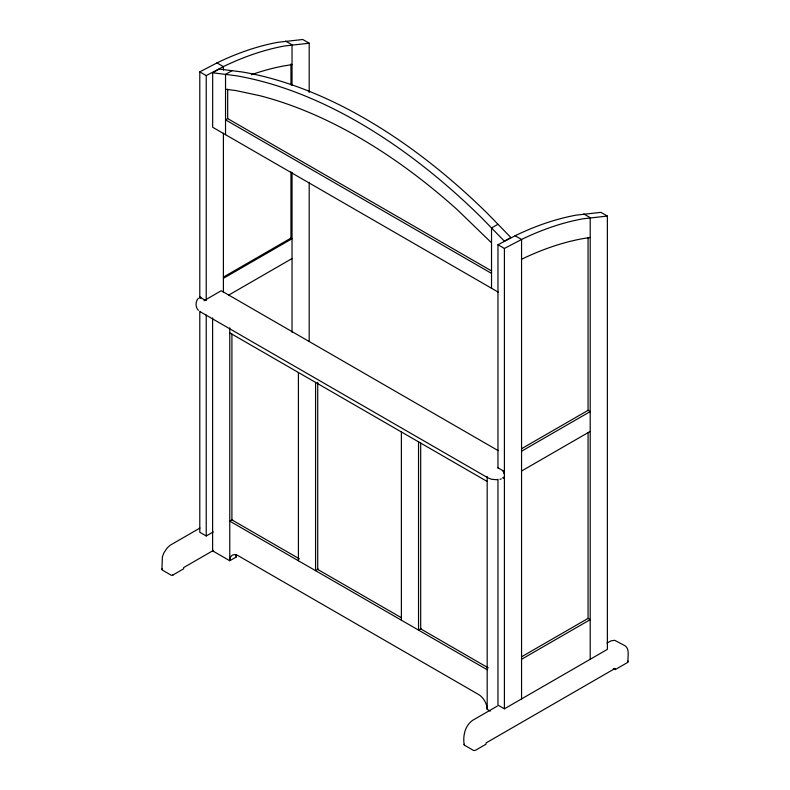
<?xml version="1.0" encoding="UTF-8"?>
<svg xmlns="http://www.w3.org/2000/svg" width="790" height="790" viewBox="0 0 790 790"><rect width="100%" height="100%" fill="white"/><g stroke="black" fill="none" stroke-linecap="round" stroke-linejoin="round"><path stroke-width="1.19" d="M504.405 476.518C504.326 478.622 500.811 477.832 503.951 477.683M504.297 477.081L503.911 477.703M199.831 297.159L199.939 297.238A3.002 1.945 53.1 0 1 201.154 297.455L199.939 298.255L199.831 297.159L205.607 300.486M497.374 706.053L472.538 720.391C464.915 725.783 462.772 735.974 464.174 744.763M198.399 298.284C195.278 301.375 195.249 307.221 198.379 310.322M464.352 744.348L464.421 744.289A1.313 0.76 0 0 0 464.56 745.256L473.111 750.204A1.778 1.027 0 0 0 475.629 750.204L486.087 744.16L486.087 742.926L615.242 668.35L615.242 669.594L613.297 668.468M173 574.962L172.585 575.189A1.313 0.76 0 0 1 170.995 575.071L162.434 570.133A1.778 1.027 0 0 1 162.286 568.78M212.668 72.769L219.097 69.056L242.372 71.999A522.22 301.504 60 0 1 487.558 213.557L510.834 237.484L504.405 241.197L481.12 217.27A522.22 301.504 60 0 0 235.943 75.712L212.668 72.769L212.668 127.259L498.46 292.26M231.974 70.685L225.535 74.398L225.535 134.695M491.538 270.931L227.678 118.589L225.535 119.833L491.528 273.399M223.373 277.132L290.957 238.106L292.033 238.728L223.392 278.356M228.675 295.124L292.033 258.547M497.967 224.251L491.528 227.964L491.528 288.261M199.949 528.056L170.166 545.248L167.115 548.033L163.895 552.842L162.394 556.832L161.92 569.402M232.527 519.534L229.762 521.124L487.183 669.742M199.791 311.319L199.791 532.253L206.23 535.966L213.3 531.887M213.507 550.344L183.626 567.595L183.626 568.83L172.684 575.15M236.496 554.639A12.136 7.001 60 0 0 236.2 557.039L229.762 560.752L212.609 550.847L212.609 317.935M521.528 448.75L588.056 410.336L590.209 411.58L521.558 451.209M318.331 569.067L315.575 570.657L315.575 382.409M521.558 471.028L590.209 431.399M421.297 628.514L418.532 630.104L418.532 441.857M521.528 656.816L588.056 618.412L590.209 619.646L521.558 659.275M607.026 643.03L611.124 640.818L614.719 640.315L624.969 645.707C630.183 649.133 627.339 656.895 628.08 661.753M497.967 479.234L497.967 705.105L504.405 708.818L607.372 649.37L607.372 216.065L600.933 212.352L576.265 215.127A355.273 205.114 -60 0 0 515.673 235.479L497.967 244.732L497.967 468.124M615.242 669.594L627.566 662.484A1.778 1.027 0 0 0 627.714 661.131M199.791 297.741L199.791 71.88L217.507 62.627A355.273 205.114 -60 0 1 278.1 42.275L302.758 39.5L309.196 43.213L309.196 92.45M199.791 71.88L206.23 75.593L223.935 66.34A355.273 205.114 -60 0 1 284.528 45.988L309.196 43.213M497.967 244.732L504.405 248.445L522.111 239.192A355.273 205.114 -60 0 1 582.704 218.84L607.372 216.065M497.967 467.848L502.924 470.672L504.405 474.04M503.082 470.978L503.822 471.897M521.558 259.278L522.111 259.011A355.273 205.114 -60 0 1 582.704 238.659L590.209 237.464M499.991 479.293L501.265 478.928M292.033 64.612L284.528 65.807A355.273 205.114 -60 0 0 251.368 74.714M497.256 479.728L491.716 479.323L488.003 477.891L200.364 311.823M225.535 89.26L235.943 90.574L259.782 95.689A522.22 301.504 60 0 1 457.291 209.715L491.528 242.826M285.595 41.08L292.033 44.793L292.033 85.458M583.77 213.932L590.209 217.645L590.209 659.275M216.954 62.904L223.392 66.617L223.392 70.112M515.129 235.756L521.558 239.469L521.558 698.913M498.016 450.537L221.249 290.74L204.087 300.644A3.002 1.728 -60 0 1 205.795 300.625M229.762 332.866L487.183 481.485M299.499 558.905L231.914 519.879L231.914 334.091M401.399 617.74L317.718 569.422L317.718 382.4M488.269 667.896L420.685 628.87L420.685 443.081M229.762 327.84L229.762 560.752A12.136 7.001 60 0 1 238.343 555.805L478.602 694.509A12.136 7.001 60 0 1 487.183 709.371L490.205 711.119M503.783 471.916L504.336 473.358M588.056 237.454L588.056 410.336M588.056 432.614L588.056 618.412M504.405 248.445L504.405 708.818M487.183 476.459L487.183 709.371M401.379 431.952L401.379 620.199M309.196 182.312L309.196 341.112M298.413 372.505L298.413 560.752M292.033 172.516L292.033 332.363M290.957 63.99L290.957 84.836M290.957 171.894L290.957 238.106M236.2 554.57L236.2 557.039M227.678 89.201L227.678 118.589M223.392 133.184L223.392 292.349M206.23 75.593L206.23 300.23M206.23 315.032L206.23 535.966"/></g></svg>
